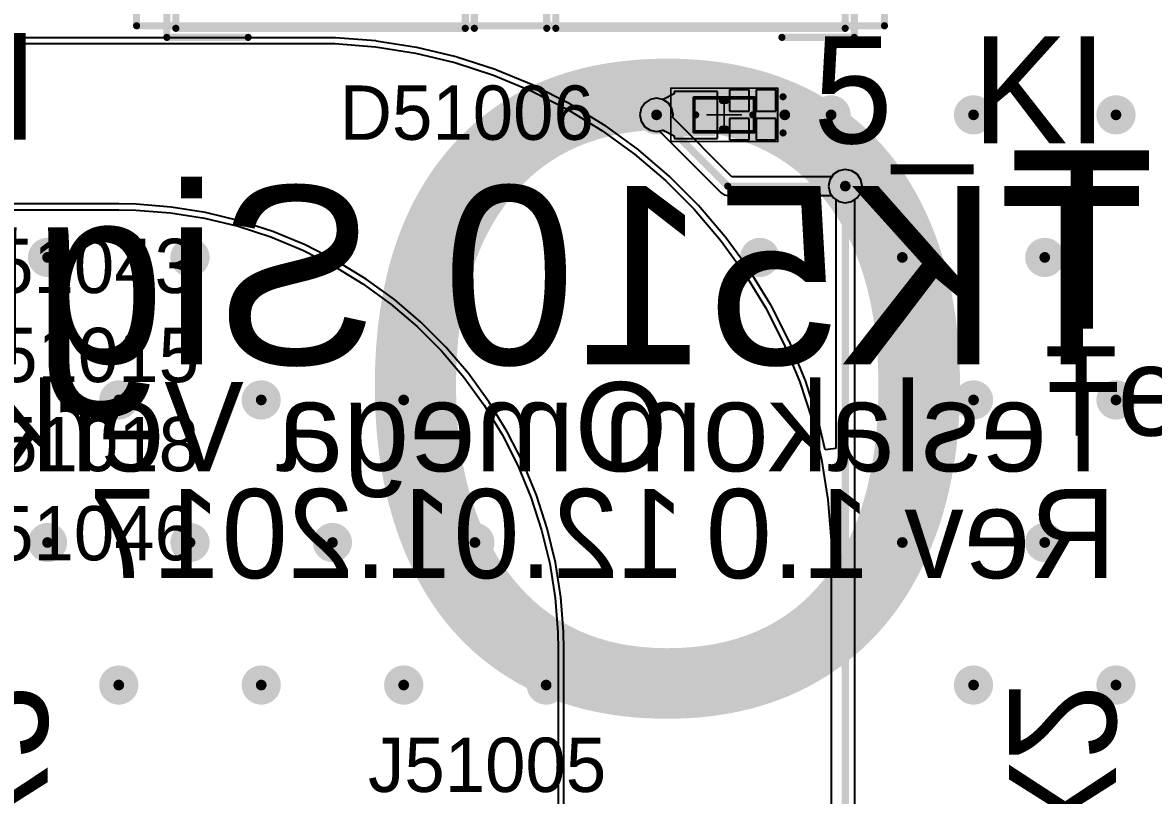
# Model space of a CAD drawing. Header units: millimetres. Extents: x 372 to 687, y 380 to 482.
# Drawn here: x 477.3 to 509.05, y 444.9 to 466.59 of the extents above; entities that cross this region are included whole.
import ezdxf

# ---------------------------------------------------------------- set-up
doc = ezdxf.new("R2010")
doc.units = ezdxf.units.MM
for name, color, linetype in [('BottomLayer', 5, 'Continuous'), ('BottomOverlay', 54, 'Continuous'), ('BottomSolder', 6, 'Continuous'), ('InternalPlane1', 76, 'Continuous'), ('InternalPlane2', 16, 'Continuous'), ('Mechanical13', 56, 'Continuous'), ('Mechanical15', 56, 'Continuous'), ('MultiLayer', 9, 'Continuous'), ('PadHoleLayer', 156, 'Continuous'), ('TopLayer', 1, 'Continuous'), ('TopOverlay', 2, 'Continuous'), ('TopPaste', 8, 'Continuous'), ('TopSolder', 216, 'Continuous'), ('ViaHoleLayer', 16, 'Continuous')]:
    doc.layers.add(name, color=color, linetype=linetype)

# ---------------------------------------------------------------- blocks, each defined once
blk = doc.blocks.new('I_LEDC0603_1608__N_334')
at = {"layer": 'Mechanical13', "const_width": 0.0999998}
for points in [[(-0.8499983, -0.47500032), (-0.8499983, 0.47499778)], [(-0.8499983, 0.47499778), (0.85000084, 0.47499778)], [(0.85000084, -0.47500032), (0.85000084, 0.47499778)], [(-0.8499983, -0.47500032), (0.85000084, -0.47500032)]]:
    blk.add_lwpolyline(points, dxfattribs=at)
at = {"layer": 'Mechanical13', "const_width": 0.0499999}
for points in [[(-0.8749969799999999, 0.47499778, 1), (-0.8249996199999999, 0.47499778, 1)], [(-0.8749969799999999, 0.47499778, 1), (-0.8249996199999999, 0.47499778, 1)], [(0.8250021599999999, 0.47499778, 1), (0.8749995199999999, 0.47499778, 1)], [(0.8250021599999999, 0.47499778, 1), (0.8749995199999999, 0.47499778, 1)], [(-0.8749969799999999, -0.47500032, 1), (-0.8249996199999999, -0.47500032, 1)], [(-0.8749969799999999, -0.47500032, 1), (-0.8249996199999999, -0.47500032, 1)], [(0.8250021599999999, -0.47500032, 1), (0.8749995199999999, -0.47500032, 1)], [(0.8250021599999999, -0.47500032, 1), (0.8749995199999999, -0.47500032, 1)]]:
    blk.add_lwpolyline(points, format="xyb", close=True, dxfattribs=at)
at = {"layer": 'Mechanical15', "const_width": 0.0499999}
for points in [[(-1.49999954, -0.75000104), (-1.49999954, 0.7499985)], [(-1.49999954, 0.7499985), (1.50000208, 0.7499985)], [(1.50000208, -0.75000104), (1.50000208, 0.7499985)], [(2.54e-06, -0.47500032), (2.54e-06, 0.47499778)], [(-0.47499778, 0), (0.47500286, 0)], [(-1.49999954, -0.75000104), (1.50000208, -0.75000104)]]:
    blk.add_lwpolyline(points, dxfattribs=at)
at = {"layer": 'Mechanical15', "const_width": 0.02499868}
for points in [[(-1.51249888, 0.7499985, 1), (-1.4875002, 0.7499985, 1)], [(-1.51249888, 0.7499985, 1), (-1.4875002, 0.7499985, 1)], [(1.48750274, 0.7499985, 1), (1.51250142, 0.7499985, 1)], [(1.48750274, 0.7499985, 1), (1.51250142, 0.7499985, 1)], [(-0.0124968, 0.47499778, 1), (0.01250188, 0.47499778, 1)], [(-0.48749712, 0, 1), (-0.46249844, 0, 1)], [(0.46250352, 0, 1), (0.4875022, 0, 1)], [(-0.0124968, -0.47500032, 1), (0.01250188, -0.47500032, 1)], [(-1.51249888, -0.75000104, 1), (-1.4875002, -0.75000104, 1)], [(-1.51249888, -0.75000104, 1), (-1.4875002, -0.75000104, 1)], [(1.48750274, -0.75000104, 1), (1.51250142, -0.75000104, 1)], [(1.48750274, -0.75000104, 1), (1.51250142, -0.75000104, 1)]]:
    blk.add_lwpolyline(points, format="xyb", close=True, dxfattribs=at)
at = {"layer": 'TopLayer'}
for points in [[(-0.3499993, -0.499999), (-0.3499993, 0.499999), (-1.2499975, -0.499999), (-1.2499975, 0.499999)], [(1.25000004, -0.499999), (1.25000004, 0.499999), (0.35000184, -0.499999), (0.35000184, 0.499999)]]:
    blk.add_solid(points, dxfattribs=at)
at = {"layer": 'TopOverlay', "const_width": 0.1999996}
for points in [[(-0.0499999, 0.3999992), (0.0499999, 0.3999992)], [(1.651, -0.508), (1.651, 0.508)], [(-0.0499999, -0.3999992), (0.0499999, -0.3999992)]]:
    blk.add_lwpolyline(points, dxfattribs=at)
at = {"layer": 'TopOverlay', "const_width": 0.0999998}
for points in [[(-0.0999998, 0.3999992, 1), (0, 0.3999992, 1)], [(0, 0.3999992, 1), (0.0999998, 0.3999992, 1)], [(1.6010001, 0.508, 1), (1.7009999, 0.508, 1)], [(-0.0999998, -0.3999992, 1), (0, -0.3999992, 1)], [(0, -0.3999992, 1), (0.0999998, -0.3999992, 1)], [(1.6010001, -0.508, 1), (1.7009999, -0.508, 1)]]:
    blk.add_lwpolyline(points, format="xyb", close=True, dxfattribs=at)
at = {"layer": 'TopPaste'}
for points in [[(-0.3499993, -0.499999), (-0.3499993, 0.499999), (-1.2499975, -0.499999), (-1.2499975, 0.499999)], [(1.25000004, -0.499999), (1.25000004, 0.499999), (0.35000184, -0.499999), (0.35000184, 0.499999)]]:
    blk.add_solid(points, dxfattribs=at)
at = {"layer": 'TopSolder'}
for points in [[(-0.2483993, -0.601599), (-0.2483993, 0.601599), (-1.3515975, -0.601599), (-1.3515975, 0.601599)], [(1.35160004, -0.601599), (1.35160004, 0.601599), (0.24840184, -0.601599), (0.24840184, 0.601599)]]:
    blk.add_solid(points, dxfattribs=at)
blk = doc.blocks.new('C___H_____900X1900X84000_398')
at = {"layer": 'BottomLayer', "const_width": 3.99999962}
for points in [[(-1.99999854, 6.223, 1), (1.99999854, 6.223, 1)], [(-1.99999854, -6.223, 1), (1.99999854, -6.223, 1)]]:
    blk.add_lwpolyline(points, format="xyb", close=True, dxfattribs=at)
at = {"layer": 'BottomSolder', "const_width": 4.10159962}
for points in [[(-2.05079854, 6.223, 1), (2.05079854, 6.223, 1)], [(-2.05079854, -6.223, 1), (2.05079854, -6.223, 1)]]:
    blk.add_lwpolyline(points, format="xyb", close=True, dxfattribs=at)
at = {"layer": 'InternalPlane1', "const_width": 1.99999854}
for points in [[(-1.00000054, 6.223, 1), (1.00000054, 6.223, 1)], [(-1.00000054, -6.223, 1), (1.00000054, -6.223, 1)]]:
    blk.add_lwpolyline(points, format="xyb", close=True, dxfattribs=at)
at = {"layer": 'InternalPlane2', "const_width": 1.99999854}
for points in [[(-1.00000054, 6.223, 1), (1.00000054, 6.223, 1)], [(-1.00000054, -6.223, 1), (1.00000054, -6.223, 1)]]:
    blk.add_lwpolyline(points, format="xyb", close=True, dxfattribs=at)
at = {"layer": 'Mechanical13', "const_width": 0.1999996}
for points in [[(-4.572, 9.398), (-4.57215748, 9.398)], [(-4.57215748, 1.27), (-4.57215748, 9.398)], [(4.572, 9.398), (-4.572, 9.398)], [(4.57199492, 1.26984506), (4.57199492, 9.39799746)], [(-1.27, 1.27), (-4.57215748, 1.27)], [(-1.27, -1.27000762), (-1.27, 1.27)], [(1.27, -1.27), (1.27, 1.26984506)], [(4.57199492, 1.26984506), (1.27, 1.26984506)], [(-1.27, -1.27000762), (-4.572, -1.27000762)], [(-4.572, -9.398), (-4.572, -1.27000762)], [(4.57199492, -1.27), (1.27, -1.27)], [(4.57199492, -9.398), (4.57199492, -1.27)], [(4.572, -9.398), (-4.572, -9.398)], [(4.572, -9.398), (4.57199492, -9.398)]]:
    blk.add_lwpolyline(points, dxfattribs=at)
at = {"layer": 'Mechanical13', "const_width": 0.0999998}
for points in [[(-4.62215738, 9.398, 1), (-4.52215758, 9.398, 1)], [(-4.62215738, 9.398, 1), (-4.52215758, 9.398, 1)], [(-4.6219999, 9.398, 1), (-4.5220001, 9.398, 1)], [(-4.6219999, 9.398, 1), (-4.5220001, 9.398, 1)], [(4.521995019999999, 9.39799746, 1), (4.621994819999999, 9.39799746, 1)], [(4.5220001, 9.398, 1), (4.6219999, 9.398, 1)], [(-4.62215738, 1.27, 1), (-4.52215758, 1.27, 1)], [(-4.62215738, 1.27, 1), (-4.52215758, 1.27, 1)], [(-1.3199999, 1.27, 1), (-1.2200001, 1.27, 1)], [(-1.3199999, 1.27, 1), (-1.2200001, 1.27, 1)], [(1.2200001, 1.26984506, 1), (1.3199999, 1.26984506, 1)], [(1.2200001, 1.26984506, 1), (1.3199999, 1.26984506, 1)], [(4.521995019999999, 1.26984506, 1), (4.621994819999999, 1.26984506, 1)], [(4.521995019999999, 1.26984506, 1), (4.621994819999999, 1.26984506, 1)], [(-4.6219999, -1.27000762, 1), (-4.5220001, -1.27000762, 1)], [(-4.6219999, -1.27000762, 1), (-4.5220001, -1.27000762, 1)], [(-1.3199999, -1.27000762, 1), (-1.2200001, -1.27000762, 1)], [(-1.3199999, -1.27000762, 1), (-1.2200001, -1.27000762, 1)], [(1.2200001, -1.27, 1), (1.3199999, -1.27, 1)], [(1.2200001, -1.27, 1), (1.3199999, -1.27, 1)], [(4.521995019999999, -1.27, 1), (4.621994819999999, -1.27, 1)], [(4.521995019999999, -1.27, 1), (4.621994819999999, -1.27, 1)], [(-4.6219999, -9.398, 1), (-4.5220001, -9.398, 1)], [(-4.6219999, -9.398, 1), (-4.5220001, -9.398, 1)], [(4.521995019999999, -9.398, 1), (4.621994819999999, -9.398, 1)], [(4.521995019999999, -9.398, 1), (4.621994819999999, -9.398, 1)], [(4.5220001, -9.398, 1), (4.6219999, -9.398, 1)], [(4.5220001, -9.398, 1), (4.6219999, -9.398, 1)]]:
    blk.add_lwpolyline(points, format="xyb", close=True, dxfattribs=at)
at = {"layer": 'Mechanical15', "const_width": 0.1999996}
for points in [[(-4.50000116, -10.49999932), (-4.50000116, 10.49999932)], [(4.50000116, 10.49999932), (-4.50000116, 10.49999932)], [(4.50000116, -10.49999932), (4.50000116, 10.49999932)], [(0, -0.499999), (0, 0.499999)], [(0.499999, 0), (-0.499999, 0)], [(4.50000116, -10.49999932), (-4.50000116, -10.49999932)]]:
    blk.add_lwpolyline(points, dxfattribs=at)
at = {"layer": 'Mechanical15', "const_width": 0.0999998}
for points in [[(-4.55000106, 10.49999932, 1), (-4.45000126, 10.49999932, 1)], [(-4.55000106, 10.49999932, 1), (-4.45000126, 10.49999932, 1)], [(4.45000126, 10.49999932, 1), (4.55000106, 10.49999932, 1)], [(4.45000126, 10.49999932, 1), (4.55000106, 10.49999932, 1)], [(-0.0499999, 0.499999, 1), (0.0499999, 0.499999, 1)], [(-0.5499989, 0, 1), (-0.4499991, 0, 1)], [(0.4499991, 0, 1), (0.5499989, 0, 1)], [(-0.0499999, -0.499999, 1), (0.0499999, -0.499999, 1)], [(-4.55000106, -10.49999932, 1), (-4.45000126, -10.49999932, 1)], [(-4.55000106, -10.49999932, 1), (-4.45000126, -10.49999932, 1)], [(4.45000126, -10.49999932, 1), (4.55000106, -10.49999932, 1)], [(4.45000126, -10.49999932, 1), (4.55000106, -10.49999932, 1)]]:
    blk.add_lwpolyline(points, format="xyb", close=True, dxfattribs=at)
at = {"layer": 'MultiLayer', "const_width": 3.99999962}
for points in [[(-1.99999854, 6.223, 1), (1.99999854, 6.223, 1)], [(-1.99999854, -6.223, 1), (1.99999854, -6.223, 1)]]:
    blk.add_lwpolyline(points, format="xyb", close=True, dxfattribs=at)
at = {"layer": 'PadHoleLayer', "const_width": 1.59999934}
for points in [[(-0.80000094, 6.223, 1), (0.80000094, 6.223, 1)], [(-0.80000094, -6.223, 1), (0.80000094, -6.223, 1)]]:
    blk.add_lwpolyline(points, format="xyb", close=True, dxfattribs=at)
at = {"layer": 'TopLayer', "const_width": 3.99999962}
for points in [[(-1.99999854, 6.223, 1), (1.99999854, 6.223, 1)], [(-1.99999854, -6.223, 1), (1.99999854, -6.223, 1)]]:
    blk.add_lwpolyline(points, format="xyb", close=True, dxfattribs=at)
at = {"layer": 'TopOverlay', "const_width": 0.1999996}
for points in [[(-3.302, 9.652), (-4.826, 9.652)], [(-4.826, 7.366), (-4.826, 9.652)], [(4.826, 9.652), (3.048, 9.652)], [(4.826, 7.619999999999999), (4.826, 9.652)], [(-1.524, 1.016), (-4.572, 1.016)], [(-1.524, -1.016), (-1.524, 1.016)], [(1.524, -1.016), (1.524, 1.016)], [(4.572, 1.016), (1.524, 1.016)], [(-1.524, -1.016), (-4.572, -1.016)], [(4.572, -1.016), (1.524, -1.016)], [(4.826, -9.652), (4.826, -7.366)], [(-4.826, -9.652), (-4.826, -7.619999999999999)], [(-3.048, -9.652), (-4.826, -9.652)], [(4.826, -9.652), (3.302, -9.652)]]:
    blk.add_lwpolyline(points, dxfattribs=at)
at = {"layer": 'TopOverlay', "const_width": 0.0999998}
for points in [[(-4.8759999, 9.652, 1), (-4.7760001, 9.652, 1)], [(-4.8759999, 9.652, 1), (-4.7760001, 9.652, 1)], [(-3.3519999, 9.652, 1), (-3.2520001, 9.652, 1)], [(2.9980001, 9.652, 1), (3.0979999, 9.652, 1)], [(4.7760001, 9.652, 1), (4.8759999, 9.652, 1)], [(4.7760001, 9.652, 1), (4.8759999, 9.652, 1)], [(4.7760001, 7.619999999999999, 1), (4.8759999, 7.619999999999999, 1)], [(-4.8759999, 7.366, 1), (-4.7760001, 7.366, 1)], [(-4.6219999, 1.016, 1), (-4.5220001, 1.016, 1)], [(-1.5739999, 1.016, 1), (-1.4740001, 1.016, 1)], [(-1.5739999, 1.016, 1), (-1.4740001, 1.016, 1)], [(1.4740001, 1.016, 1), (1.5739999, 1.016, 1)], [(1.4740001, 1.016, 1), (1.5739999, 1.016, 1)], [(4.5220001, 1.016, 1), (4.6219999, 1.016, 1)], [(-4.6219999, -1.016, 1), (-4.5220001, -1.016, 1)], [(-1.5739999, -1.016, 1), (-1.4740001, -1.016, 1)], [(-1.5739999, -1.016, 1), (-1.4740001, -1.016, 1)], [(1.4740001, -1.016, 1), (1.5739999, -1.016, 1)], [(1.4740001, -1.016, 1), (1.5739999, -1.016, 1)], [(4.5220001, -1.016, 1), (4.6219999, -1.016, 1)], [(4.7760001, -7.366, 1), (4.8759999, -7.366, 1)], [(-4.8759999, -7.619999999999999, 1), (-4.7760001, -7.619999999999999, 1)], [(-4.8759999, -9.652, 1), (-4.7760001, -9.652, 1)], [(-4.8759999, -9.652, 1), (-4.7760001, -9.652, 1)], [(-3.0979999, -9.652, 1), (-2.9980001, -9.652, 1)], [(3.2520001, -9.652, 1), (3.3519999, -9.652, 1)], [(4.7760001, -9.652, 1), (4.8759999, -9.652, 1)], [(4.7760001, -9.652, 1), (4.8759999, -9.652, 1)]]:
    blk.add_lwpolyline(points, format="xyb", close=True, dxfattribs=at)
at = {"layer": 'TopSolder', "const_width": 4.10159962}
for points in [[(-2.05079854, 6.223, 1), (2.05079854, 6.223, 1)], [(-2.05079854, -6.223, 1), (2.05079854, -6.223, 1)]]:
    blk.add_lwpolyline(points, format="xyb", close=True, dxfattribs=at)

msp = doc.modelspace()

# ---------------------------------------------------------------- linework, layer by layer
at = {"layer": 'BottomLayer'}
for p, q in [((494.76836022, 464.33163928), (494.66669164, 464.17948058)), ((494.9205189199999, 464.43330786), (494.76836022, 464.33163928)), ((495.1000004, 464.4690101), (494.9205189199999, 464.43330786)), ((495.27948188, 464.43330786), (495.1000004, 464.4690101)), ((495.43164058, 464.33163928), (495.27948188, 464.43330786)), ((495.53330916, 464.17948058), (495.43164058, 464.33163928)), ((494.66669164, 464.17948058), (494.6309894, 463.9999991)), ((494.6309894, 463.9999991), (494.66669164, 463.82051762)), ((495.5690114, 463.9999991), (495.53330916, 464.17948058)), ((495.5533954799999, 463.9215004), (495.5690114, 463.9999991)), ((497.20980314, 462.26509274), (495.5533954799999, 463.9215004)), ((494.66669164, 463.82051762), (494.76836022, 463.6683589199999)), ((494.76836022, 463.6683589199999), (494.9205189199999, 463.56669034)), ((494.9205189199999, 463.56669034), (495.1000004, 463.5309881)), ((495.1000004, 463.5309881), (495.1784991, 463.54660402)), ((495.1784991, 463.54660402), (496.9125443999999, 461.81255872)), ((500.06835978, 462.33164074), (500.02389454, 462.26509274)), ((500.22051848, 462.43330932), (500.06835978, 462.33164074)), ((500.3999999599999, 462.46901156), (500.22051848, 462.43330932)), ((500.57948144, 462.43330932), (500.3999999599999, 462.46901156)), ((500.73164014, 462.33164074), (500.57948144, 462.43330932)), ((500.83330872, 462.17948204), (500.73164014, 462.33164074)), ((500.02389454, 462.26509274), (497.20980314, 462.26509274)), ((500.86901096, 462.00000056), (500.83330872, 462.17948204)), ((500.83330872, 461.82051908), (500.86901096, 462.00000056)), ((496.9125443999999, 461.81255872), (496.91254948, 461.8125511)), ((496.91254948, 461.8125511), (496.9985513399999, 461.7550861399999)), ((496.9985513399999, 461.7550861399999), (497.09999894, 461.73490838)), ((497.09999894, 461.73490838), (500.02389454, 461.73490838)), ((500.02389454, 461.73490838), (500.06835978, 461.66836038)), ((500.06835978, 461.66836038), (500.22051848, 461.5666918)), ((500.57948144, 461.5666918), (500.73164014, 461.66836038)), ((500.73164014, 461.66836038), (500.83330872, 461.82051908)), ((500.22051848, 461.5666918), (500.3999999599999, 461.53098956)), ((500.3999999599999, 461.53098956), (500.57948144, 461.5666918))]:
    msp.add_line(p, q, dxfattribs=at)
for points, const_width in [([(494.9500007, 463.9999991, 1), (495.2500001, 463.9999991, 1)], 0.2999994), ([(498.55000112, 463.99997878, 1), (498.85000052, 463.99997878, 1)], 0.2999994), ([(499.8499528, 463.99995592, 1), (500.1499522, 463.99995592, 1)], 0.2999994), ([(503.84995242, 463.99995592, 1), (504.14995182, 463.99995592, 1)], 0.2999994), ([(507.8499520399999, 463.99995592, 1), (508.14995144, 463.99995592, 1)], 0.2999994), ([(495.0500005, 463.9999991, 1), (495.1500003, 463.9999991, 1)], 0.0999998), ([(500.25000026, 462.00000056, 1), (500.54999966, 462.00000056, 1)], 0.2999994), ([(497.04999904, 462.00000056, 1), (497.14999884, 462.00000056, 1)], 0.0999998), ([(497.04999904, 462.00000056, 1), (497.14999884, 462.00000056, 1)], 0.0999998), ([(500.35000006, 462.00000056, 1), (500.44999986, 462.00000056, 1)], 0.0999998), ([(477.84995362, 459.9999563, 1), (478.14995302, 459.9999563, 1)], 0.2999994), ([(481.84995324, 459.9999563, 1), (482.14995264, 459.9999563, 1)], 0.2999994), ([(497.84995172, 459.9999563, 1), (498.14995112, 459.9999563, 1)], 0.2999994), ([(501.84995134, 459.9999563, 1), (502.14995074, 459.9999563, 1)], 0.2999994), ([(505.8499509599999, 459.9999563, 1), (506.14995036, 459.9999563, 1)], 0.2999994), ([(479.8499547, 455.99995668, 1), (480.1499540999999, 455.99995668, 1)], 0.2999994), ([(483.84995432, 455.99995668, 1), (484.14995372, 455.99995668, 1)], 0.2999994), ([(487.84995394, 455.99995668, 1), (488.14995334, 455.99995668, 1)], 0.2999994), ([(503.84995242, 455.99995668, 1), (504.14995182, 455.99995668, 1)], 0.2999994), ([(507.8499520399999, 455.99995668, 1), (508.14995144, 455.99995668, 1)], 0.2999994), ([(477.84995362, 451.99995706, 1), (478.14995302, 451.99995706, 1)], 0.2999994), ([(481.84995324, 451.99995706, 1), (482.14995264, 451.99995706, 1)], 0.2999994), ([(485.84995286, 451.99995706, 1), (486.14995226, 451.99995706, 1)], 0.2999994), ([(489.84995248, 451.99995706, 1), (490.1499518799999, 451.99995706, 1)], 0.2999994), ([(501.84995134, 451.99995706, 1), (502.14995074, 451.99995706, 1)], 0.2999994), ([(505.8499509599999, 451.99995706, 1), (506.14995036, 451.99995706, 1)], 0.2999994), ([(479.8499547, 447.99995744, 1), (480.1499540999999, 447.99995744, 1)], 0.2999994), ([(483.84995432, 447.99995744, 1), (484.14995372, 447.99995744, 1)], 0.2999994), ([(487.84995394, 447.99995744, 1), (488.14995334, 447.99995744, 1)], 0.2999994), ([(491.84995356, 447.99995744, 1), (492.14995296, 447.99995744, 1)], 0.2999994), ([(503.84995242, 447.99995744, 1), (504.14995182, 447.99995744, 1)], 0.2999994), ([(507.8499520399999, 447.99995744, 1), (508.14995144, 447.99995744, 1)], 0.2999994)]:
    msp.add_lwpolyline(points, format="xyb", close=True, dxfattribs=dict(at, const_width=const_width))
at = {"layer": 'BottomLayer', "const_width": 0.1999996}
for points in [[(495.1000004, 463.9999991), (497.09999894, 462.00000056)], [(497.09999894, 462.00000056), (500.3999999599999, 462.00000056)]]:
    msp.add_lwpolyline(points, dxfattribs=at)
at = {"layer": 'InternalPlane1', "const_width": 0.5499989}
for points in [[(494.82500222, 463.9999991, 1), (495.37499858, 463.9999991, 1)], [(498.4250026399999, 463.99997878, 1), (498.974999, 463.99997878, 1)], [(499.72495432, 463.99995592, 1), (500.27495068, 463.99995592, 1)], [(503.72495394, 463.99995592, 1), (504.2749502999999, 463.99995592, 1)], [(507.72495356, 463.99995592, 1), (508.27494992, 463.99995592, 1)], [(500.12500178, 462.00000056, 1), (500.67499814, 462.00000056, 1)], [(477.72495514, 459.9999563, 1), (478.2749515, 459.9999563, 1)], [(481.7249547599999, 459.9999563, 1), (482.27495112, 459.9999563, 1)], [(497.72495324, 459.9999563, 1), (498.2749496, 459.9999563, 1)], [(501.72495286, 459.9999563, 1), (502.27494922, 459.9999563, 1)], [(505.72495248, 459.9999563, 1), (506.27494884, 459.9999563, 1)], [(479.72495622, 455.99995668, 1), (480.27495258, 455.99995668, 1)], [(483.72495584, 455.99995668, 1), (484.2749522, 455.99995668, 1)], [(487.72495546, 455.99995668, 1), (488.27495182, 455.99995668, 1)], [(503.72495394, 455.99995668, 1), (504.2749502999999, 455.99995668, 1)], [(507.72495356, 455.99995668, 1), (508.27494992, 455.99995668, 1)], [(477.72495514, 451.99995706, 1), (478.2749515, 451.99995706, 1)], [(481.7249547599999, 451.99995706, 1), (482.27495112, 451.99995706, 1)], [(485.72495438, 451.99995706, 1), (486.27495074, 451.99995706, 1)], [(489.724954, 451.99995706, 1), (490.27495036, 451.99995706, 1)], [(501.72495286, 451.99995706, 1), (502.27494922, 451.99995706, 1)], [(505.72495248, 451.99995706, 1), (506.27494884, 451.99995706, 1)], [(479.72495622, 447.99995744, 1), (480.27495258, 447.99995744, 1)], [(483.72495584, 447.99995744, 1), (484.2749522, 447.99995744, 1)], [(487.72495546, 447.99995744, 1), (488.27495182, 447.99995744, 1)], [(491.72495508, 447.99995744, 1), (492.27495144, 447.99995744, 1)], [(503.72495394, 447.99995744, 1), (504.2749502999999, 447.99995744, 1)], [(507.72495356, 447.99995744, 1), (508.27494992, 447.99995744, 1)]]:
    msp.add_lwpolyline(points, format="xyb", close=True, dxfattribs=at)
at = {"layer": 'InternalPlane2', "const_width": 0.5499989}
for points in [[(494.82500222, 463.9999991, 1), (495.37499858, 463.9999991, 1)], [(498.4250026399999, 463.99997878, 1), (498.974999, 463.99997878, 1)], [(499.72495432, 463.99995592, 1), (500.27495068, 463.99995592, 1)], [(503.72495394, 463.99995592, 1), (504.2749502999999, 463.99995592, 1)], [(507.72495356, 463.99995592, 1), (508.27494992, 463.99995592, 1)], [(500.12500178, 462.00000056, 1), (500.67499814, 462.00000056, 1)], [(477.72495514, 459.9999563, 1), (478.2749515, 459.9999563, 1)], [(481.7249547599999, 459.9999563, 1), (482.27495112, 459.9999563, 1)], [(497.72495324, 459.9999563, 1), (498.2749496, 459.9999563, 1)], [(501.72495286, 459.9999563, 1), (502.27494922, 459.9999563, 1)], [(505.72495248, 459.9999563, 1), (506.27494884, 459.9999563, 1)], [(479.72495622, 455.99995668, 1), (480.27495258, 455.99995668, 1)], [(483.72495584, 455.99995668, 1), (484.2749522, 455.99995668, 1)], [(487.72495546, 455.99995668, 1), (488.27495182, 455.99995668, 1)], [(503.72495394, 455.99995668, 1), (504.2749502999999, 455.99995668, 1)], [(507.72495356, 455.99995668, 1), (508.27494992, 455.99995668, 1)], [(477.72495514, 451.99995706, 1), (478.2749515, 451.99995706, 1)], [(481.7249547599999, 451.99995706, 1), (482.27495112, 451.99995706, 1)], [(485.72495438, 451.99995706, 1), (486.27495074, 451.99995706, 1)], [(489.724954, 451.99995706, 1), (490.27495036, 451.99995706, 1)], [(501.72495286, 451.99995706, 1), (502.27494922, 451.99995706, 1)], [(505.72495248, 451.99995706, 1), (506.27494884, 451.99995706, 1)], [(479.72495622, 447.99995744, 1), (480.27495258, 447.99995744, 1)], [(483.72495584, 447.99995744, 1), (484.2749522, 447.99995744, 1)], [(487.72495546, 447.99995744, 1), (488.27495182, 447.99995744, 1)], [(491.72495508, 447.99995744, 1), (492.27495144, 447.99995744, 1)], [(503.72495394, 447.99995744, 1), (504.2749502999999, 447.99995744, 1)], [(507.72495356, 447.99995744, 1), (508.27494992, 447.99995744, 1)]]:
    msp.add_lwpolyline(points, format="xyb", close=True, dxfattribs=at)
at = {"layer": 'MultiLayer', "const_width": 0.2999994}
for points in [[(494.9500007, 463.9999991, 1), (495.2500001, 463.9999991, 1)], [(498.55000112, 463.99997878, 1), (498.85000052, 463.99997878, 1)], [(499.8499528, 463.99995592, 1), (500.1499522, 463.99995592, 1)], [(503.84995242, 463.99995592, 1), (504.14995182, 463.99995592, 1)], [(507.8499520399999, 463.99995592, 1), (508.14995144, 463.99995592, 1)], [(500.25000026, 462.00000056, 1), (500.54999966, 462.00000056, 1)], [(477.84995362, 459.9999563, 1), (478.14995302, 459.9999563, 1)], [(481.84995324, 459.9999563, 1), (482.14995264, 459.9999563, 1)], [(497.84995172, 459.9999563, 1), (498.14995112, 459.9999563, 1)], [(501.84995134, 459.9999563, 1), (502.14995074, 459.9999563, 1)], [(505.8499509599999, 459.9999563, 1), (506.14995036, 459.9999563, 1)], [(479.8499547, 455.99995668, 1), (480.1499540999999, 455.99995668, 1)], [(483.84995432, 455.99995668, 1), (484.14995372, 455.99995668, 1)], [(487.84995394, 455.99995668, 1), (488.14995334, 455.99995668, 1)], [(503.84995242, 455.99995668, 1), (504.14995182, 455.99995668, 1)], [(507.8499520399999, 455.99995668, 1), (508.14995144, 455.99995668, 1)], [(477.84995362, 451.99995706, 1), (478.14995302, 451.99995706, 1)], [(481.84995324, 451.99995706, 1), (482.14995264, 451.99995706, 1)], [(485.84995286, 451.99995706, 1), (486.14995226, 451.99995706, 1)], [(489.84995248, 451.99995706, 1), (490.1499518799999, 451.99995706, 1)], [(501.84995134, 451.99995706, 1), (502.14995074, 451.99995706, 1)], [(505.8499509599999, 451.99995706, 1), (506.14995036, 451.99995706, 1)], [(479.8499547, 447.99995744, 1), (480.1499540999999, 447.99995744, 1)], [(483.84995432, 447.99995744, 1), (484.14995372, 447.99995744, 1)], [(487.84995394, 447.99995744, 1), (488.14995334, 447.99995744, 1)], [(491.84995356, 447.99995744, 1), (492.14995296, 447.99995744, 1)], [(503.84995242, 447.99995744, 1), (504.14995182, 447.99995744, 1)], [(507.8499520399999, 447.99995744, 1), (508.14995144, 447.99995744, 1)]]:
    msp.add_lwpolyline(points, format="xyb", close=True, dxfattribs=at)
at = {"layer": 'TopLayer'}
for p, q in [((485.49998912, 466.1631266), (447.10001766, 466.16312914)), ((485.50001452, 466.1631215199999), (485.49998912, 466.1631266)), ((486.06970096, 466.16312406), (485.50001452, 466.1631215199999)), ((486.07606112, 466.16185914), (486.06970096, 466.16312406)), ((486.08250002, 466.16262114), (486.07606112, 466.16185914)), ((487.21840072, 466.07322584), (486.08250002, 466.16262114)), ((447.09999734, 465.9999951), (485.49998912, 465.99999256)), ((485.49998912, 465.99999256), (485.4999941999999, 465.99998494)), ((485.4999941999999, 465.99998494), (485.49999674, 465.99998748)), ((485.49999674, 465.99998748), (486.06970096, 465.99999002)), ((486.06970096, 465.99999002), (487.20560166, 465.9105947199999)), ((487.20560166, 465.9105947199999), (488.3309893, 465.7323553)), ((487.22464404, 466.07146562), (487.21840072, 466.07322584)), ((487.2311210399999, 466.07171962), (487.22464404, 466.07146562)), ((488.35650868, 465.8934802), (487.2311210399999, 466.07171962)), ((488.36259452, 465.89123484), (488.35650868, 465.8934802)), ((488.36907152, 465.89098084), (488.36259452, 465.89123484)), ((489.47700428, 465.62499458), (488.36907152, 465.89098084)), ((488.3309893, 465.7323553), (489.43892206, 465.4663665)), ((489.43892206, 465.4663665), (490.52256988, 465.11426916)), ((489.48289454, 465.62227932), (489.47700428, 465.62499458)), ((489.48933344, 465.62151732), (489.48289454, 465.62227932)), ((490.5729812599999, 465.26941998), (489.48933344, 465.62151732)), ((490.57864292, 465.2662500599999), (490.5729812599999, 465.26941998)), ((490.584998, 465.26498514), (490.57864292, 465.2662500599999)), ((491.63767814, 464.8289535), (490.584998, 465.26498514)), ((490.52256988, 465.11426916), (491.57525002, 464.67823752)), ((491.64306802, 464.8253517799999), (491.63767814, 464.8289535)), ((491.64931134, 464.82359156), (491.64306802, 464.8253517799999)), ((492.66453918, 464.3063078599999), (491.64931134, 464.82359156)), ((491.57525002, 464.67823752), (492.59047786, 464.16095382)), ((495.5900045, 464.58663242), (495.2900051, 464.42627714)), ((496.81000206, 464.66000286), (495.5900045, 464.66000286)), ((495.5900045, 464.66000286), (495.5900045, 464.58663242)), ((496.81000206, 463.3400055), (496.81000206, 464.66000286)), ((497.70001298, 464.70000278), (497.15000392, 464.70000278)), ((497.15000392, 464.70000278), (497.15000392, 464.0999988999999)), ((497.70001298, 464.0999988999999), (497.70001298, 464.70000278)), ((498.45000132, 464.70000278), (497.90001258, 464.70000278)), ((497.90001258, 464.70000278), (497.90001258, 464.0999988999999)), ((498.45000132, 464.0999988999999), (498.45000132, 464.70000278)), ((492.66963188, 464.30229466), (492.66453918, 464.3063078599999)), ((492.67571518, 464.3000493), (492.66963188, 464.30229466)), ((493.64722454, 463.70470632), (492.67571518, 464.3000493)), ((494.76836022, 464.33163928), (494.66669164, 464.17948058)), ((494.9205189199999, 464.43330786), (494.76836022, 464.33163928)), ((495.1000004, 464.4690101), (494.9205189199999, 464.43330786)), ((495.27948188, 464.43330786), (495.1000004, 464.4690101)), ((495.2900051, 464.42627714), (495.27948188, 464.43330786)), ((492.59047786, 464.16095382), (493.56198722, 463.56561338)), ((494.66669164, 464.17948058), (494.6309894, 463.9999991)), ((494.6309894, 463.9999991), (494.66669164, 463.82051762)), ((497.15000392, 464.0999988999999), (497.70001298, 464.0999988999999)), ((497.70001298, 463.8999993), (497.15000392, 463.8999993)), ((497.15000392, 463.8999993), (497.15000392, 463.3000055799999)), ((497.70001298, 463.3000055799999), (497.70001298, 463.8999993)), ((497.90001258, 464.0999988999999), (498.45000132, 464.0999988999999)), ((498.45000132, 463.8999993), (497.90001258, 463.8999993)), ((497.90001258, 463.8999993), (497.90001258, 463.3000055799999)), ((498.45000132, 463.3000055799999), (498.45000132, 463.8999993)), ((493.56198722, 463.56561338), (494.48379386, 462.89588396)), ((493.65198196, 463.70030704), (493.64722454, 463.70470632)), ((493.65787476, 463.69759178), (493.65198196, 463.70030704)), ((494.5796814, 463.02786236), (493.65787476, 463.69759178)), ((494.66669164, 463.82051762), (494.76836022, 463.6683589199999)), ((494.76836022, 463.6683589199999), (494.9205189199999, 463.56669034)), ((494.9205189199999, 463.56669034), (495.1000004, 463.5309881)), ((495.1000004, 463.5309881), (495.27948188, 463.56669034)), ((495.27948188, 463.56669034), (495.2900051, 463.57372106)), ((495.2900051, 463.57372106), (495.5900045, 463.41336578)), ((495.5900045, 463.41336578), (495.5900045, 463.3400055)), ((495.5900045, 463.3400055), (496.81000206, 463.3400055)), ((497.15000392, 463.3000055799999), (497.70001298, 463.3000055799999)), ((497.90001258, 463.3000055799999), (498.45000132, 463.3000055799999)), ((494.58408322, 463.02309986), (494.5796814, 463.02786236)), ((494.5897398, 463.01993248), (494.58408322, 463.02309986)), ((495.4561591999999, 462.27994412), (494.5897398, 463.01993248)), ((494.48379386, 462.89588396), (495.35021326, 462.1558956)), ((495.46016986, 462.2748565), (495.4561591999999, 462.27994412)), ((500.06835978, 462.33164074), (499.9666912, 462.17948204)), ((500.22051848, 462.43330932), (500.06835978, 462.33164074)), ((500.3999999599999, 462.46901156), (500.22051848, 462.43330932)), ((500.57948144, 462.43330932), (500.3999999599999, 462.46901156)), ((500.73164014, 462.33164074), (500.57948144, 462.43330932)), ((500.83330872, 462.17948204), (500.73164014, 462.33164074)), ((495.35021326, 462.1558956), (496.15589872, 461.3502076)), ((495.46556736, 462.2712497), (495.46016986, 462.2748565)), ((496.27125282, 461.46555916), (495.46556736, 462.2712497)), ((499.9666912, 462.17948204), (499.93098896, 462.00000056)), ((499.93098896, 462.00000056), (499.9666912, 461.82051908)), ((500.86901096, 462.00000056), (500.83330872, 462.17948204)), ((500.83330872, 461.82051908), (500.86901096, 462.00000056)), ((499.9666912, 461.82051908), (500.06835978, 461.66836038)), ((500.06835978, 461.66836038), (500.13490778, 461.62389514)), ((500.66509214, 461.62389514), (500.73164014, 461.66836038)), ((500.73164014, 461.66836038), (500.83330872, 461.82051908)), ((479.99999758, 461.49999394), (447.0000000799999, 461.49999902)), ((471.4147670999999, 461.3368624399999), (479.99834912, 461.3368599)), ((479.99834912, 461.3368599), (480.48275506, 461.32735014)), ((480.4907459, 461.49035972), (479.99999758, 461.49999394)), ((480.48275506, 461.32735014), (481.45003786, 461.25122634)), ((481.4692174, 461.41335454), (480.4907459, 461.49035972)), ((482.43862872, 461.2598191599999), (481.4692174, 461.41335454)), ((496.15589872, 461.3502076), (496.89588962, 460.48379074)), ((496.27485454, 461.46016928), (496.27125282, 461.46555916)), ((496.27994724, 461.45615354), (496.27485454, 461.46016928)), ((497.01993814, 460.58973922), (496.27994724, 461.45615354)), ((500.13490778, 461.62389514), (500.13490778, 454.63820172)), ((500.66509214, 440.30980772), (500.66509214, 461.62389514)), ((481.45003786, 461.25122634), (482.40675426, 461.0997000999999)), ((482.40675426, 461.0997000999999), (483.348665, 460.87357406)), ((483.39300832, 461.03069592), (482.43862872, 461.2598191599999)), ((484.32646594, 460.7273996), (483.39300832, 461.03069592)), ((483.348665, 460.87357406), (484.26997634, 460.57422236)), ((485.23325102, 460.3517971), (484.32646594, 460.7273996)), ((484.26997634, 460.57422236), (485.16488946, 460.2035373)), ((496.89588962, 460.48379074), (497.56562158, 459.5619841)), ((497.02310806, 460.58407756), (497.01993814, 460.58973922)), ((497.02786802, 460.57967828), (497.02310806, 460.58407756)), ((497.6975999799999, 459.65787164), (497.02786802, 460.57967828)), ((485.16488946, 460.2035373), (486.0279967, 459.76376678)), ((486.10777048, 459.90620998), (485.23325102, 460.3517971)), ((486.0279967, 459.76376678), (486.85393866, 459.25763114)), ((486.94463444, 459.39338144), (486.10777048, 459.90620998)), ((497.56562158, 459.5619841), (498.16096456, 458.59047474)), ((497.7003127, 459.65198392), (497.6975999799999, 459.65787164)), ((497.70471706, 459.64722142), (497.7003127, 459.65198392)), ((498.3000600399999, 458.67571206), (497.70471706, 459.64722142)), ((486.85393866, 459.25763114), (487.63759724, 458.68827236)), ((487.73868162, 458.81647378), (486.94463444, 459.39338144)), ((488.4850199799999, 458.179043), (487.73868162, 458.81647378)), ((487.63759724, 458.68827236), (488.37419978, 458.05915754)), ((498.16096456, 458.59047474), (498.6782457199999, 457.57524944)), ((498.3023054, 458.66962876), (498.3000600399999, 458.67571206)), ((498.3063186, 458.66453606), (498.3023054, 458.66962876)), ((498.82359976, 457.64931076), (498.3063186, 458.66453606)), ((489.1790419599999, 457.48502102), (488.4850199799999, 458.179043)), ((488.37419978, 458.05915754), (489.05917174, 457.37418304)), ((498.6782457199999, 457.57524944), (499.1142799, 456.52256676)), ((498.82535998, 457.64306744), (498.82359976, 457.64931076)), ((498.8289617, 457.63767756), (498.82535998, 457.64306744)), ((499.26499588, 456.58499488), (498.8289617, 457.63767756)), ((489.05917174, 457.37418304), (489.68825862, 456.63761606)), ((489.81647274, 456.7386852), (489.1790419599999, 457.48502102)), ((489.68825862, 456.63761606), (490.25764534, 455.8539219199999)), ((490.3933804, 455.94463802), (489.81647274, 456.7386852)), ((499.2662608, 456.5786398), (499.26499588, 456.58499488)), ((499.2694307199999, 456.57297814), (499.2662608, 456.5786398)), ((499.62152552, 455.48933032), (499.2694307199999, 456.57297814)), ((499.1142799, 456.52256676), (499.46637724, 455.43891894)), ((490.90621148, 455.1077766), (490.3933804, 455.94463802)), ((490.25764534, 455.8539219199999), (490.76376828, 455.02800028)), ((499.46637724, 455.43891894), (499.73236858, 454.33098872)), ((499.62228752, 455.48289142), (499.62152552, 455.48933032)), ((499.62500278, 455.47700116), (499.62228752, 455.48289142)), ((499.8349083799999, 454.60269506), (499.62500278, 455.47700116)), ((490.76376828, 455.02800028), (491.20354388, 454.1648955799999)), ((491.35180114, 454.23325714), (490.90621148, 455.1077766)), ((500.13490778, 454.63820172), (499.8349083799999, 454.60269506)), ((491.20354388, 454.1648955799999), (491.5742264, 453.26998246)), ((491.72740364, 453.32647206), (491.35180114, 454.23325714)), ((499.73236858, 454.33098872), (499.87300076, 453.44306822)), ((499.87300076, 453.44306822), (499.87299568, 453.44306314)), ((499.87299568, 453.44306314), (499.87299822, 453.44306314)), ((499.87299822, 453.44306314), (499.910608, 453.20560108)), ((491.5742264, 453.26998246), (491.87356794, 452.34869906)), ((492.03069996, 452.39301444), (491.72740364, 453.32647206)), ((499.910608, 453.20560108), (499.91061054, 453.20559854)), ((499.91061054, 453.20559854), (499.99999822, 452.06978674)), ((491.87356794, 452.34869906), (492.0997015999999, 451.40679086)), ((492.25982574, 451.43863484), (492.03069996, 452.39301444)), ((499.99999822, 452.06978674), (499.99999822, 452.06976642)), ((499.99999822, 452.06976642), (500.00000076, 452.06975118)), ((500.00000076, 452.06975118), (500.00000076, 440.6999974399999)), ((492.0997015999999, 451.40679086), (492.25123546, 450.45004398)), ((492.41336366, 450.46922352), (492.25982574, 451.43863484)), ((492.25123546, 450.45004398), (492.32735926, 449.48276118)), ((492.49036884, 449.49075202), (492.41336366, 450.46922352)), ((492.32735926, 449.48276118), (492.3368741, 448.99810124)), ((492.50000306, 449.00001132), (492.49036884, 449.49075202)), ((492.3368741, 448.99810124), (492.33686648, 444.000001)), ((492.50000052, 444.000001), (492.50000814, 449.0000062399999)), ((492.5000106799999, 449.0000062399999), (492.50000306, 449.00001132)), ((492.50000814, 449.0000062399999), (492.5000106799999, 449.0000062399999))]:
    msp.add_line(p, q, dxfattribs=at)
for points, const_width in [([(494.9500007, 463.9999991, 1), (495.2500001, 463.9999991, 1)], 0.2999994), ([(498.55000112, 463.99997878, 1), (498.85000052, 463.99997878, 1)], 0.2999994), ([(499.8499528, 463.99995592, 1), (500.1499522, 463.99995592, 1)], 0.2999994), ([(503.84995242, 463.99995592, 1), (504.14995182, 463.99995592, 1)], 0.2999994), ([(507.8499520399999, 463.99995592, 1), (508.14995144, 463.99995592, 1)], 0.2999994), ([(495.0500005, 463.9999991, 1), (495.1500003, 463.9999991, 1)], 0.0999998), ([(496.14997798, 463.9999991, 1), (496.24997778, 463.9999991, 1)], 0.0999998), ([(496.14997798, 463.9999991, 1), (496.24997778, 463.9999991, 1)], 0.0999998), ([(496.1499881399999, 463.99998894, 1), (496.24998794, 463.99998894, 1)], 0.0999998), ([(496.1499881399999, 463.99998894, 1), (496.24998794, 463.99998894, 1)], 0.0999998), ([(496.15000338, 464.00000418, 1), (496.25000318, 464.00000418, 1)], 0.0999998), ([(497.75000272, 464.00000418, 1), (497.85000252, 464.00000418, 1)], 0.0999998), ([(497.75002812, 463.99997878, 1), (497.8500279199999, 463.99997878, 1)], 0.0999998), ([(497.75002812, 463.99997878, 1), (497.8500279199999, 463.99997878, 1)], 0.0999998), ([(498.65000092, 463.99997878, 1), (498.7500007199999, 463.99997878, 1)], 0.0999998), ([(500.25000026, 462.00000056, 1), (500.54999966, 462.00000056, 1)], 0.2999994), ([(500.35000006, 462.00000056, 1), (500.44999986, 462.00000056, 1)], 0.0999998), ([(477.84995362, 459.9999563, 1), (478.14995302, 459.9999563, 1)], 0.2999994), ([(481.84995324, 459.9999563, 1), (482.14995264, 459.9999563, 1)], 0.2999994), ([(497.84995172, 459.9999563, 1), (498.14995112, 459.9999563, 1)], 0.2999994), ([(501.84995134, 459.9999563, 1), (502.14995074, 459.9999563, 1)], 0.2999994), ([(505.8499509599999, 459.9999563, 1), (506.14995036, 459.9999563, 1)], 0.2999994), ([(479.8499547, 455.99995668, 1), (480.1499540999999, 455.99995668, 1)], 0.2999994), ([(483.84995432, 455.99995668, 1), (484.14995372, 455.99995668, 1)], 0.2999994), ([(487.84995394, 455.99995668, 1), (488.14995334, 455.99995668, 1)], 0.2999994), ([(503.84995242, 455.99995668, 1), (504.14995182, 455.99995668, 1)], 0.2999994), ([(507.8499520399999, 455.99995668, 1), (508.14995144, 455.99995668, 1)], 0.2999994), ([(477.84995362, 451.99995706, 1), (478.14995302, 451.99995706, 1)], 0.2999994), ([(481.84995324, 451.99995706, 1), (482.14995264, 451.99995706, 1)], 0.2999994), ([(485.84995286, 451.99995706, 1), (486.14995226, 451.99995706, 1)], 0.2999994), ([(489.84995248, 451.99995706, 1), (490.1499518799999, 451.99995706, 1)], 0.2999994), ([(501.84995134, 451.99995706, 1), (502.14995074, 451.99995706, 1)], 0.2999994), ([(505.8499509599999, 451.99995706, 1), (506.14995036, 451.99995706, 1)], 0.2999994), ([(479.8499547, 447.99995744, 1), (480.1499540999999, 447.99995744, 1)], 0.2999994), ([(483.84995432, 447.99995744, 1), (484.14995372, 447.99995744, 1)], 0.2999994), ([(487.84995394, 447.99995744, 1), (488.14995334, 447.99995744, 1)], 0.2999994), ([(491.84995356, 447.99995744, 1), (492.14995296, 447.99995744, 1)], 0.2999994), ([(503.84995242, 447.99995744, 1), (504.14995182, 447.99995744, 1)], 0.2999994), ([(507.8499520399999, 447.99995744, 1), (508.14995144, 447.99995744, 1)], 0.2999994)]:
    msp.add_lwpolyline(points, format="xyb", close=True, dxfattribs=dict(at, const_width=const_width))
at = {"layer": 'TopLayer', "const_width": 0.1999996}
for points in [[(495.1000004, 463.9999991), (496.1999778799999, 463.9999991)], [(496.1999778799999, 463.9999991), (496.19998804, 463.99998894)], [(496.19998804, 463.99998894), (496.20000328, 464.00000418)], [(497.80000262, 464.00000418), (497.80002802, 463.99997878)], [(497.80002802, 463.99997878), (498.70000082, 463.99997878)], [(500.3999999599999, 440.20000098), (500.3999999599999, 462.00000056)]]:
    msp.add_lwpolyline(points, dxfattribs=at)
at = {"layer": 'ViaHoleLayer', "const_width": 0.1499997}
for points in [[(495.02500182, 463.9999991, 1), (495.17499898, 463.9999991, 1)], [(498.62500224, 463.99997878, 1), (498.7749994, 463.99997878, 1)], [(499.92495392, 463.99995592, 1), (500.0749510799999, 463.99995592, 1)], [(503.92495354, 463.99995592, 1), (504.0749507, 463.99995592, 1)], [(507.92495316, 463.99995592, 1), (508.07495032, 463.99995592, 1)], [(500.3250013799999, 462.00000056, 1), (500.4749985399999, 462.00000056, 1)], [(477.92495474, 459.9999563, 1), (478.0749519, 459.9999563, 1)], [(481.92495436, 459.9999563, 1), (482.07495152, 459.9999563, 1)], [(497.9249528399999, 459.9999563, 1), (498.0749499999999, 459.9999563, 1)], [(501.92495246, 459.9999563, 1), (502.07494962, 459.9999563, 1)], [(505.92495208, 459.9999563, 1), (506.07494924, 459.9999563, 1)], [(479.92495582, 455.99995668, 1), (480.07495298, 455.99995668, 1)], [(483.92495544, 455.99995668, 1), (484.0749526, 455.99995668, 1)], [(487.9249550599999, 455.99995668, 1), (488.07495222, 455.99995668, 1)], [(503.92495354, 455.99995668, 1), (504.0749507, 455.99995668, 1)], [(507.92495316, 455.99995668, 1), (508.07495032, 455.99995668, 1)], [(477.92495474, 451.99995706, 1), (478.0749519, 451.99995706, 1)], [(481.92495436, 451.99995706, 1), (482.07495152, 451.99995706, 1)], [(485.92495398, 451.99995706, 1), (486.07495114, 451.99995706, 1)], [(489.9249536, 451.99995706, 1), (490.07495076, 451.99995706, 1)], [(501.92495246, 451.99995706, 1), (502.07494962, 451.99995706, 1)], [(505.92495208, 451.99995706, 1), (506.07494924, 451.99995706, 1)], [(479.92495582, 447.99995744, 1), (480.07495298, 447.99995744, 1)], [(483.92495544, 447.99995744, 1), (484.0749526, 447.99995744, 1)], [(487.9249550599999, 447.99995744, 1), (488.07495222, 447.99995744, 1)], [(491.92495468, 447.99995744, 1), (492.07495184, 447.99995744, 1)], [(503.92495354, 447.99995744, 1), (504.0749507, 447.99995744, 1)], [(507.92495316, 447.99995744, 1), (508.07495032, 447.99995744, 1)]]:
    msp.add_lwpolyline(points, format="xyb", close=True, dxfattribs=at)

# ---------------------------------------------------------------- block references
for name, p, rotation in [('C___H_____900X1900X84000_398', (490.99999844, 471.00000034), 270), ('I_LEDC0603_1608__N_334', (497.00000168, 464.00000418), 360)]:
    msp.add_blockref(name, p, dxfattribs=dict(rotation=rotation))

# ---------------------------------------------------------------- texts
at = {"layer": 'BottomOverlay', "text_generation_flag": 2}
for s, height, p in [('TK510 Signalbakplan', 5.00000016, (508.80000094, 457.0000004)), ('Omega Verksted', 2.50000008, (495.3999998, 454.00000132)), ('Teslakom', 2.50000008, (508.0999998, 454.00000132)), ('12.01.2017', 2.50000008, (495.90000134, 450.9999997)), ('Rev 1.0', 2.50000008, (508, 450.9999997))]:
    msp.add_text(s, height=height, dxfattribs=at).set_placement(p)
for p in [(474.9999898, 437.59999856), (504.9999806, 437.59999856)]:
    msp.add_text('AUX2', height=2.99999908, rotation=270, dxfattribs=at).set_placement(p)
at = {"layer": 'TopOverlay'}
for s, p in [('6_KI', (469.5000008, 463.3000005)), ('5_KI', (499.4999992199999, 463.2000007))]:
    msp.add_text(s, height=2.99999908, rotation=360, dxfattribs=at).set_placement(p)
for s, height, p in [('O', 17.99999956, (486.04973402, 447.3089606)), ('D51006', 1.524, (486.20000042, 463.3000005)), ('TK510 Signalbakplan', 5.00000016, (505.00000092, 458.0000009399999)), ('R51043', 1.524, (474.99999996, 459.00000148)), ('Q51015', 1.524, (474.99999996, 456.4999988599999)), ('Teslakom', 2.50000008, (506.00000146, 455.00000186)), ('Q51018', 1.524, (474.99999996, 454.00000132)), ('R51046', 1.524, (474.99999996, 451.50000124)), ('J51005', 1.524, (486.99999882, 444.999999))]:
    msp.add_text(s, height=height, dxfattribs=at).set_placement(p)

doc.saveas('drawing.dxf')
